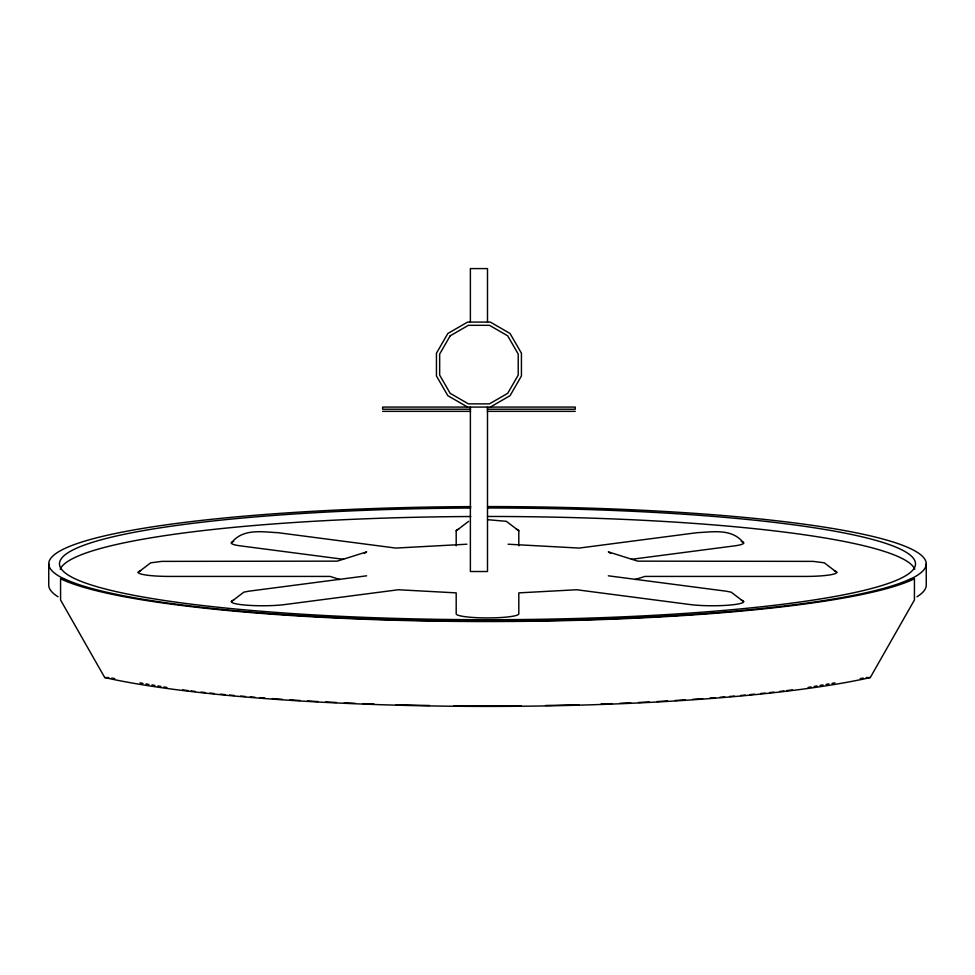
<?xml version="1.0" encoding="UTF-8"?>
<svg xmlns="http://www.w3.org/2000/svg" width="975" height="975" viewBox="0 0 975 975"><rect width="100%" height="100%" fill="white"/><g stroke="black" fill="none" stroke-linecap="round" stroke-linejoin="round"><path stroke-width="1.46" d="M470.779 506.61A438.75 57.269 0 0 0 63.704 578.663L60.572 578.772L60.572 599.991L104.727 677.564A441.992 57.696 0 0 0 870.273 677.564L914.428 599.991L914.428 578.772L911.296 578.663A438.75 57.269 0 0 0 487.5 506.573M138.231 572.325L150.698 562.819L161.74 561.381L337.216 561.149L366.661 551.874L364.357 553.471M231.355 542.99C242.751 528.182 261.909 531.936 277.997 532.691L395.813 548.072L466.891 544.221M231.355 601.673L243.823 592.166L248.844 591.191L366.661 575.811M456.19 545.793L456.19 530.827L468.646 521.32M490.327 407.075L510.047 395.692L521.43 375.972L521.43 353.206L510.047 333.487L490.327 322.091L467.561 322.091L447.842 333.487L436.447 353.206L436.447 375.972L447.842 395.692L467.561 407.075M635.066 579.528L644.938 576.42L805.447 576.42A31.31 4.083 0 0 0 834.381 570.765M808.165 687.436L811.139 686.936M814.125 686.424L817.099 685.925M820.072 685.413L823.046 684.913M826.032 684.401L829.006 683.902M831.98 683.39L834.966 682.878M860.267 678.576L863.253 678.076M631.422 559.321L734.467 545.878A31.31 4.083 0 0 0 741.256 541.418M470.608 409.22L382.627 409.22L382.627 407.075L575.25 407.075L575.25 409.22L487.268 409.22M382.627 411.352L470.608 411.352M487.268 411.352L575.25 411.352M104.727 677.564L108.773 677.564M866.227 677.564L870.273 677.564M487.5 519.675L506.354 521.32L518.81 530.827L518.81 545.793M508.109 544.221L579.187 548.072L697.003 532.691C713.091 531.936 732.249 528.182 743.645 542.99M608.339 575.811L726.156 591.191L731.177 592.166L743.645 601.673M343.578 559.321L240.533 545.878A31.31 4.083 0 0 1 233.744 541.418M111.747 678.076L114.733 678.576M140.034 682.878L143.02 683.39M145.994 683.902L148.968 684.401M151.954 684.913L154.928 685.413M157.901 685.925L160.875 686.424M163.861 686.936L166.835 687.436M339.934 579.528L330.062 576.42L169.553 576.42A31.31 4.083 0 0 1 140.619 570.765M610.643 553.471L608.339 551.874L637.784 561.149L813.26 561.381L824.302 562.819L836.769 572.325M926.25 563.842L926.25 585.061A438.75 57.269 0 0 1 916.975 596.773M487.5 322.091L487.5 268.588L470.377 268.588L470.377 322.091M487.5 407.075L487.5 571.521L470.377 571.521L470.377 407.075M48.75 563.842L48.75 585.061A438.75 57.269 0 0 0 58.025 596.773M487.5 507.987A427.952 55.855 0 0 1 860.888 591.143A427.952 55.855 0 0 1 122.594 593.032A427.952 55.855 0 0 1 470.742 508.024M60.206 569.217A427.952 55.855 0 0 1 470.742 516.518M487.5 516.47A427.952 55.855 0 0 1 914.794 569.217M910.747 578.772A438.36 57.22 0 0 1 487.5 621.087A438.36 57.22 0 0 1 64.252 578.772M792.334 689.91A438.75 57.269 0 0 1 786.813 690.592M784.01 690.934A438.75 57.269 0 0 1 779.744 691.433M773.992 692.092A438.75 57.269 0 0 1 769.592 692.579M765.156 693.067A438.75 57.269 0 0 1 760.658 693.53M754.589 694.151A438.75 57.269 0 0 1 749.994 694.614M745.339 695.053A438.75 57.269 0 0 1 740.647 695.492M734.333 696.065A438.75 57.269 0 0 1 729.556 696.479M724.742 696.893A438.75 57.269 0 0 1 719.903 697.296M715.041 697.686A438.75 57.269 0 0 1 710.153 698.063M702.646 698.636A438.75 57.269 0 0 1 692.616 699.343M685.34 699.831A438.75 57.269 0 0 1 675.005 700.501M667.522 700.94A438.75 57.269 0 0 1 656.931 701.549M649.289 701.951A438.75 57.269 0 0 1 638.503 702.487M630.752 702.853A438.75 57.269 0 0 1 619.844 703.316M612.02 703.633A438.75 57.269 0 0 1 601.051 704.035M578.845 704.73A438.75 57.269 0 0 1 545.537 705.486M521.052 705.815A438.75 57.269 0 0 1 453.948 705.815M429.463 705.486A438.75 57.269 0 0 1 396.155 704.73M373.949 704.035A438.75 57.269 0 0 1 362.98 703.633M355.156 703.316A438.75 57.269 0 0 1 344.248 702.853M336.497 702.487A438.75 57.269 0 0 1 325.711 701.951M318.069 701.549A438.75 57.269 0 0 1 307.478 700.94M299.995 700.501A438.75 57.269 0 0 1 289.66 699.831M282.384 699.343A438.75 57.269 0 0 1 272.354 698.636M264.847 698.063A438.75 57.269 0 0 1 259.959 697.686M255.097 697.296A438.75 57.269 0 0 1 250.258 696.893M245.444 696.479A438.75 57.269 0 0 1 240.667 696.065M234.353 695.492A438.75 57.269 0 0 1 229.661 695.053M225.006 694.614A438.75 57.269 0 0 1 220.411 694.151M214.342 693.53A438.75 57.269 0 0 1 209.844 693.067M205.408 692.579A438.75 57.269 0 0 1 201.008 692.092M195.256 691.433A438.75 57.269 0 0 1 190.99 690.934M188.187 690.592A438.75 57.269 0 0 1 182.666 689.91M914.428 578.772A441.992 57.696 0 0 1 487.5 621.538A441.992 57.696 0 0 1 60.572 578.772M233.744 600.112A31.31 4.083 0 0 0 245.273 605.073A31.31 4.083 0 0 0 284.822 604.561L398.324 589.753L456.19 592.873L456.19 613.836A31.31 4.083 0 0 0 487.5 617.918A31.31 4.083 0 0 0 518.81 613.836L518.81 592.873L576.676 589.753L690.178 604.561A31.31 4.083 0 0 0 729.727 605.073A31.31 4.083 0 0 0 741.256 600.112M456.19 530.827A31.31 4.083 0 0 1 458.567 529.267M516.433 529.267A31.31 4.083 0 0 1 518.81 530.827M450.182 335.827L439.664 354.059L439.664 375.107L450.182 393.339L468.414 403.869L489.462 403.869L507.695 393.339L518.225 375.107L518.225 354.059L507.695 335.827L489.462 325.309L468.414 325.309L450.182 335.827"/></g></svg>
